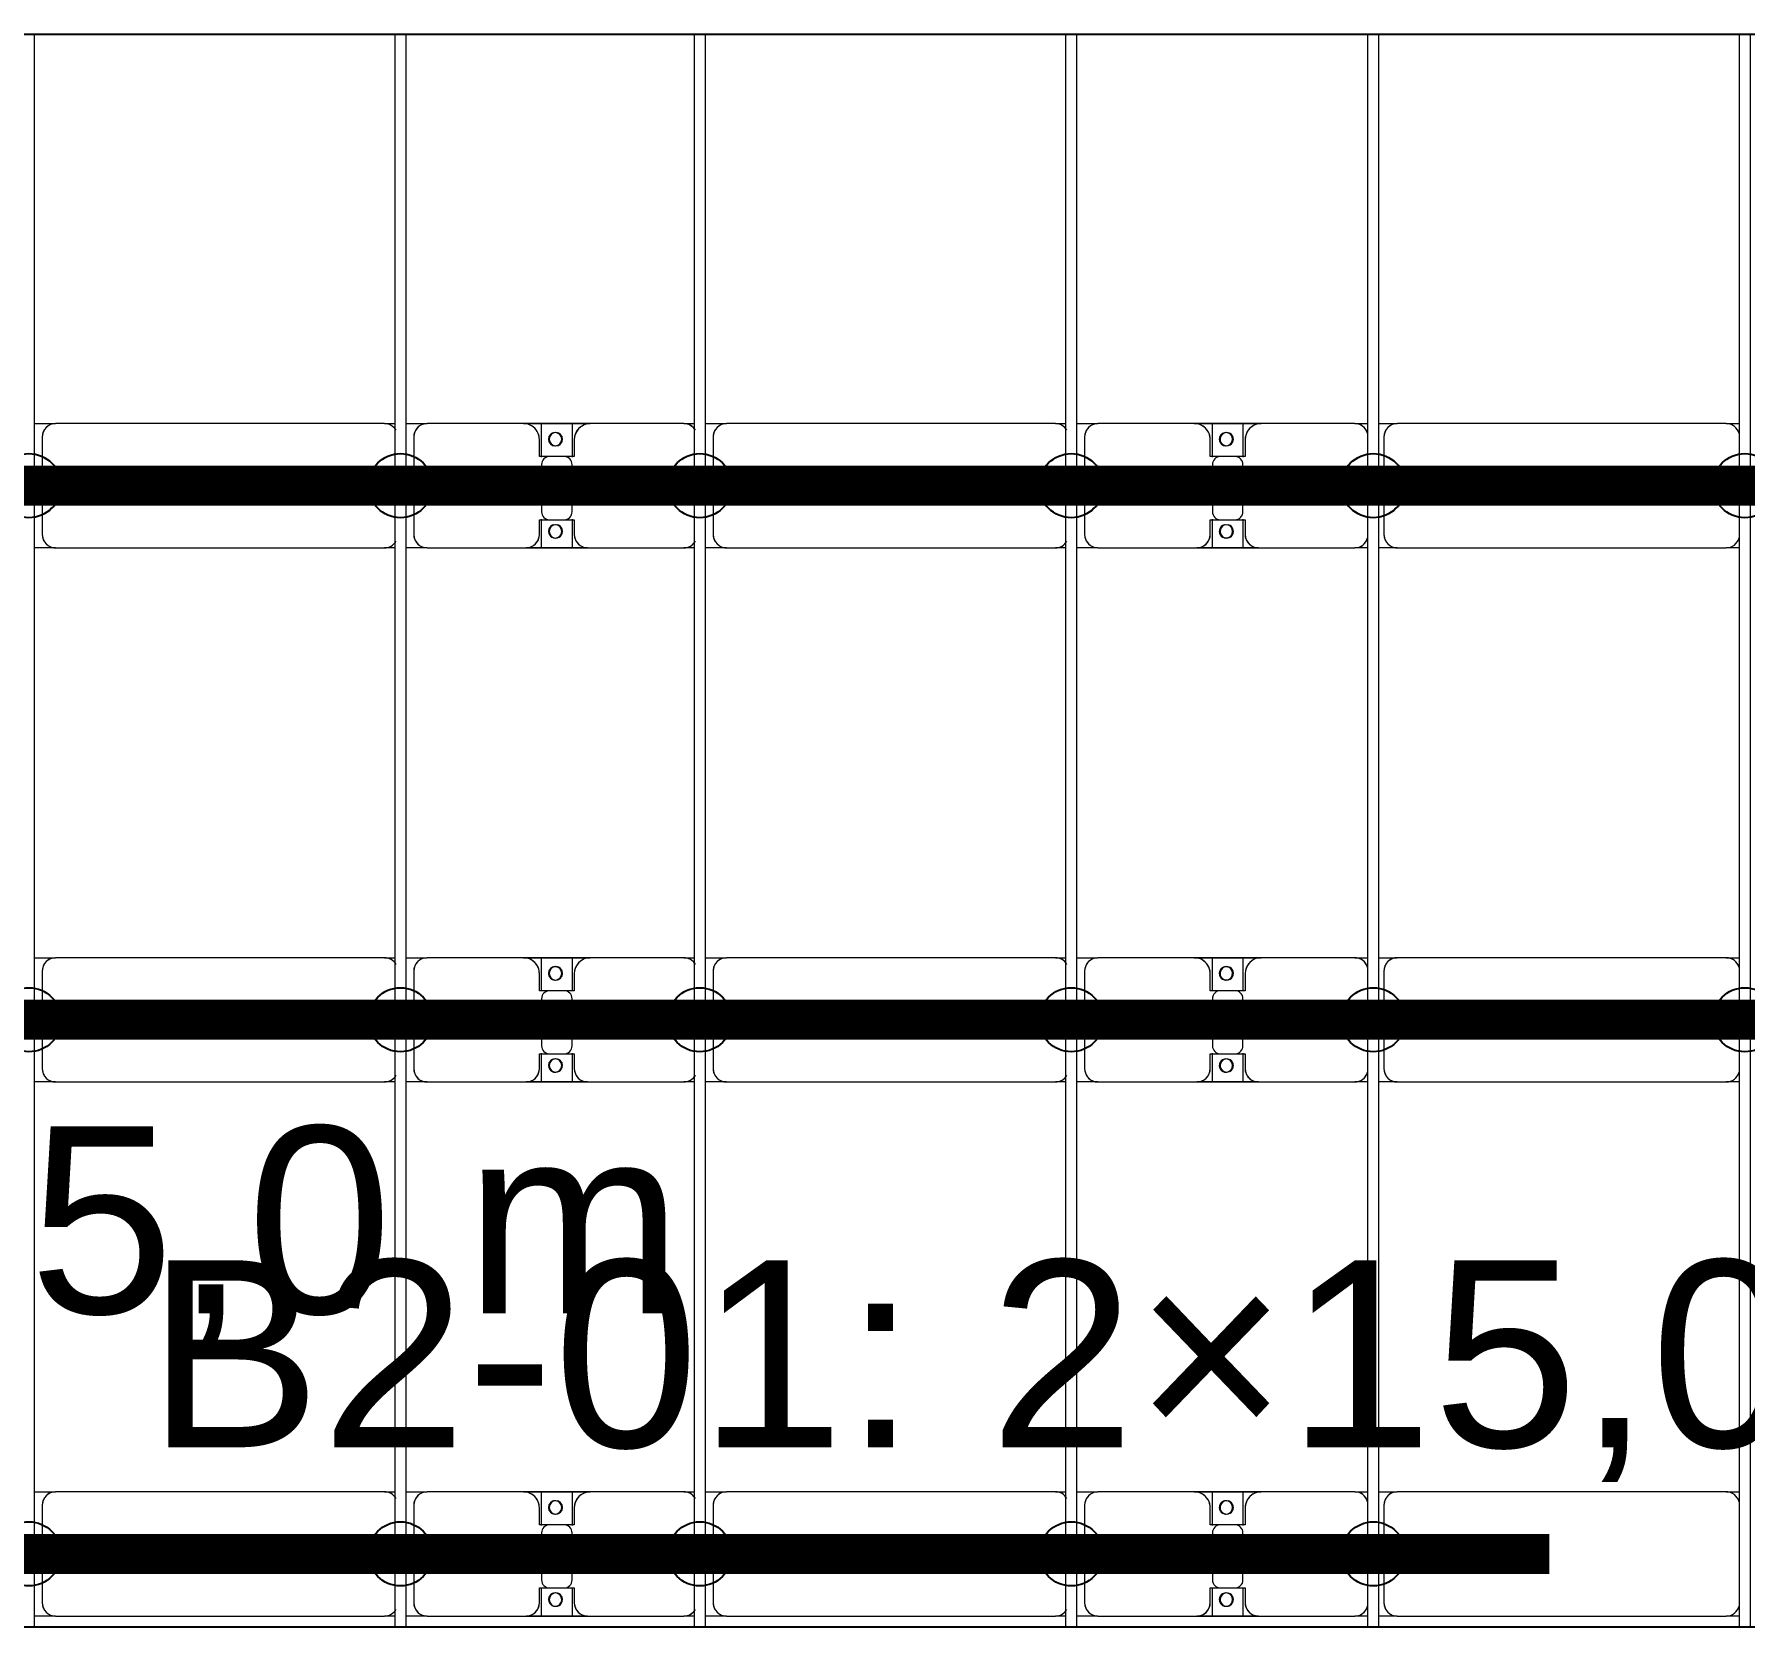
# Model space of a CAD drawing. Header units: millimetres. Extents: x -248177 to 167033, y 156986 to 268923.
# Drawn here: x -231603 to -225203, y 228459 to 234420 of the extents above; entities that cross this region are included whole.
import ezdxf

# ---------------------------------------------------------------- set-up
doc = ezdxf.new("R2010")
doc.units = ezdxf.units.MM
for name, color, linetype, lineweight in [('A-DETL-MBND', 5, 'Continuous', 9), ('A-GENM', 13, 'Continuous', 9), ('S-BEAM', 12, 'Continuous', 9)]:
    doc.layers.add(name, color=color, linetype=linetype, lineweight=lineweight)
doc.layers.add('GC-GHI CHU', color=2, linetype='Continuous')
doc.layers.add('GC-HOP 40x60 GIA CUONG', color=1, linetype='Continuous')
doc.styles.add('GC_VN', font='arial.ttf')

# ---------------------------------------------------------------- blocks, each defined once
blk = doc.blocks.new('Dai phao do pin - DẢI PHAO ĐỠ PIN-V34-BỐ TRÍ KHUNG KẾT CẤU BÈ PIN 02')
at = {"layer": 'A-DETL-MBND', "color": 8}
for p, q in [((6829.7, 241.6), (6909.7, 241.6)), ((6829.7, 241.6), (6909.7, 241.6)), ((8140.3, 241.6), (6909.7, 241.6)), ((8140.3, 241.6), (8179.7, 241.6)), ((8140.3, 241.6), (8179.7, 241.6)), ((8219.7, 241.6), (8299.7, 241.6)), ((8219.7, 241.6), (8299.7, 241.6)), ((8659.7, 241.6), (8299.7, 241.6)), ((8659.7, 241.6), (8842.2, 241.6)), ((8842.2, 241.6), (8659.7, 241.6)), ((8727.8, 241.6), (8910.3, 241.6)), ((8727.8, 116.2), (8727.8, 241.6)), ((8910.3, 241.6), (8727.8, 241.6)), ((8842.2, 241.6), (8842.2, 116.2)), ((9260.3, 241.6), (8910.3, 241.6)), ((9260.3, 241.6), (9299.7, 241.6)), ((9260.3, 241.6), (9299.7, 241.6)), ((9339.7, 241.6), (9419.7, 241.6)), ((9339.7, 241.6), (9419.7, 241.6)), ((10650.3, 241.6), (9419.7, 241.6)), ((10650.3, 241.6), (10689.7, 241.6)), ((10650.3, 241.6), (10689.7, 241.6)), ((10729.7, 241.6), (10809.7, 241.6)), ((10729.7, 241.6), (10809.7, 241.6)), ((11169.7, 241.6), (10809.7, 241.6)), ((11169.7, 241.6), (11352.2, 241.6)), ((11352.2, 241.6), (11169.7, 241.6)), ((11237.8, 241.6), (11420.3, 241.6)), ((11237.8, 116.2), (11237.8, 241.6)), ((11420.3, 241.6), (11237.8, 241.6)), ((11352.2, 241.6), (11352.2, 116.2)), ((11770.3, 241.6), (11420.3, 241.6)), ((11770.3, 241.6), (11819.7, 241.6)), ((11770.3, 241.6), (11819.7, 241.6)), ((11859.7, 241.6), (11929.7, 241.6)), ((11859.7, 241.6), (11929.7, 241.6)), ((13160.3, 241.6), (11929.7, 241.6)), ((13160.3, 241.6), (13209.7, 241.6)), ((13160.3, 241.6), (13209.7, 241.6)), ((6859.7, 191.6), (6859.7, -173.4)), ((8249.7, 191.6), (8249.7, -173.4)), ((8719.7, 118.2), (8719.7, 181.6)), ((8850.3, 181.6), (8850.3, 118.2)), ((9369.7, 191.6), (9369.7, -173.4)), ((10759.7, 191.6), (10759.7, -173.4)), ((11229.7, 118.2), (11229.7, 181.6)), ((11360.3, 181.6), (11360.3, 118.2)), ((11879.7, 191.6), (11879.7, -173.4)), ((8812.2, 118.2), (8719.7, 118.2)), ((8727.8, 88.2), (8727.8, -88.2)), ((8850.3, 118.2), (8757.8, 118.2)), ((8842.2, -88.2), (8842.2, 88.2)), ((11322.2, 118.2), (11229.7, 118.2)), ((11237.8, 88.2), (11237.8, -88.2)), ((11360.3, 118.2), (11267.8, 118.2)), ((11352.2, -88.2), (11352.2, 88.2)), ((8719.7, -173.4), (8719.7, -118.2)), ((8719.7, -118.2), (8812.2, -118.2)), ((8727.8, -223.4), (8727.8, -116.2)), ((8757.8, -118.2), (8850.3, -118.2)), ((8842.2, -116.2), (8842.2, -223.4)), ((8850.3, -118.2), (8850.3, -173.4)), ((11229.7, -173.4), (11229.7, -118.2)), ((11229.7, -118.2), (11322.2, -118.2)), ((11237.8, -223.4), (11237.8, -116.2)), ((11267.8, -118.2), (11360.3, -118.2)), ((11352.2, -116.2), (11352.2, -223.4)), ((11360.3, -118.2), (11360.3, -173.4)), ((6909.7, -223.4), (6829.7, -223.4)), ((6909.7, -223.4), (6829.7, -223.4)), ((6909.7, -223.4), (8140.3, -223.4)), ((8179.7, -223.4), (8140.3, -223.4)), ((8179.7, -223.4), (8140.3, -223.4)), ((8299.7, -223.4), (8219.7, -223.4)), ((8299.7, -223.4), (8219.7, -223.4)), ((8299.7, -223.4), (8669.7, -223.4)), ((8842.2, -223.4), (8669.7, -223.4)), ((8669.7, -223.4), (8842.2, -223.4)), ((8900.3, -223.4), (8727.8, -223.4)), ((8727.8, -223.4), (8900.3, -223.4)), ((8900.3, -223.4), (9260.3, -223.4)), ((9299.7, -223.4), (9260.3, -223.4)), ((9299.7, -223.4), (9260.3, -223.4)), ((9419.7, -223.4), (9339.7, -223.4)), ((9419.7, -223.4), (9339.7, -223.4)), ((9419.7, -223.4), (10650.3, -223.4)), ((10689.7, -223.4), (10650.3, -223.4)), ((10689.7, -223.4), (10650.3, -223.4)), ((10809.7, -223.4), (10729.7, -223.4)), ((10809.7, -223.4), (10729.7, -223.4)), ((10809.7, -223.4), (11179.7, -223.4)), ((11352.2, -223.4), (11179.7, -223.4)), ((11179.7, -223.4), (11352.2, -223.4)), ((11410.3, -223.4), (11237.8, -223.4)), ((11237.8, -223.4), (11410.3, -223.4)), ((11410.3, -223.4), (11770.3, -223.4)), ((11819.7, -223.4), (11770.3, -223.4)), ((11819.7, -223.4), (11770.3, -223.4)), ((11929.7, -223.4), (11859.7, -223.4)), ((11929.7, -223.4), (11859.7, -223.4)), ((11929.7, -223.4), (13160.3, -223.4)), ((13209.7, -223.4), (13160.3, -223.4)), ((13209.7, -223.4), (13160.3, -223.4))]:
    blk.add_line(p, q, dxfattribs=at)
for centre, radius, start, end in [((6909.7, 191.6), 50, 90, 180), ((6909.7, 191.6), 50, 150, 180), ((6909.7, 191.6), 50, 105, 135), ((8140.3, 191.6), 50, 30, 90), ((8140.3, 191.6), 50, 60, 90), ((8299.7, 191.6), 50, 90, 180), ((8299.7, 191.6), 50, 105, 180), ((8659.7, 181.6), 60, 0, 90), ((8659.7, 181.6), 60, 0, 60), ((8778.6, 183.2), 25, 360, 180), ((8778.6, 183.2), 25, 360, 165), ((8781.4, 183.2), 25, 0, 180), ((8781.4, 183.2), 25, 90, 180), ((8781.4, 183.2), 25, 15, 75), ((8910.3, 181.6), 60, 90, 180), ((8910.3, 181.6), 60, 122.87327, 180), ((9260.3, 191.6), 50, 30, 90), ((9260.3, 191.6), 50, 30, 75), ((9419.7, 191.6), 50, 90, 180), ((9419.7, 191.6), 50, 150, 180), ((9419.7, 191.6), 50, 105, 135), ((10650.3, 191.6), 50, 30, 90), ((10650.3, 191.6), 50, 60, 90), ((10809.7, 191.6), 50, 90, 180), ((10809.7, 191.6), 50, 105, 180), ((11169.7, 181.6), 60, 360, 90), ((11169.7, 181.6), 60, 360, 60), ((11288.6, 183.2), 25, 0, 180), ((11288.6, 183.2), 25, 0, 165), ((11291.4, 183.2), 25, 360, 180), ((11291.4, 183.2), 25, 90, 180), ((11291.4, 183.2), 25, 15, 75), ((11420.3, 181.6), 60, 90, 180), ((11420.3, 181.6), 60, 120, 180), ((11770.3, 191.6), 50, 15, 90), ((11770.3, 191.6), 50, 15, 75), ((11929.7, 191.6), 50, 90, 180), ((11929.7, 191.6), 50, 150, 180), ((11929.7, 191.6), 50, 105, 135), ((13160.3, 191.6), 50, 15, 90), ((13160.3, 191.6), 50, 60, 90), ((13160.3, 191.6), 50, 15, 30), ((8778.6, 183.2), 25, 180, 360), ((8781.4, 183.2), 25, 180, 360), ((8781.4, 183.2), 25, 180, 300), ((8778.6, 183.2), 25, 210, 360), ((8781.4, 183.2), 25, 330, 345), ((11288.6, 183.2), 25, 180, 0), ((11291.4, 183.2), 25, 180, 0), ((11291.4, 183.2), 25, 180, 300), ((11288.6, 183.2), 25, 210, 0), ((11291.4, 183.2), 25, 330, 345), ((8757.8, 88.2), 30, 90, 180), ((8812.2, 88.2), 30, 360, 90), ((11267.8, 88.2), 30, 90, 180), ((11322.2, 88.2), 30, 0, 90), ((8757.8, -88.2), 30, 180, 270), ((8812.2, -88.2), 30, 270, 0), ((11267.8, -88.2), 30, 180, 270), ((11322.2, -88.2), 30, 270, 360), ((6909.7, -173.4), 50, 180, 270), ((6909.7, -173.4), 50, 180, 210), ((8299.7, -173.4), 50, 180, 270), ((8299.7, -173.4), 50, 180, 255), ((8669.7, -173.4), 50, 270, 360), ((8669.7, -173.4), 50, 285, 360), ((8778.6, -161.8), 25, 0, 180), ((8778.6, -161.8), 25, 180, 0), ((8778.6, -161.8), 25, 105, 165), ((8778.6, -161.8), 25, 195, 0), ((8781.4, -161.8), 25, 0, 180), ((8781.4, -161.8), 25, 105, 180), ((8781.4, -161.8), 25, 180, 0), ((8781.4, -161.8), 25, 180, 270), ((8778.6, -161.8), 25, 0, 75), ((8781.4, -161.8), 25, 15, 75), ((8781.4, -161.8), 25, 285, 345), ((8900.3, -173.4), 50, 180, 270), ((8900.3, -173.4), 50, 180, 255), ((9419.7, -173.4), 50, 180, 270), ((9419.7, -173.4), 50, 180, 210), ((10809.7, -173.4), 50, 180, 270), ((10809.7, -173.4), 50, 180, 255), ((11179.7, -173.4), 50, 270, 0), ((11179.7, -173.4), 50, 285, 0), ((11288.6, -161.8), 25, 0, 180), ((11288.6, -161.8), 25, 180, 0), ((11288.6, -161.8), 25, 105, 165), ((11288.6, -161.8), 25, 195, 360), ((11291.4, -161.8), 25, 360, 180), ((11291.4, -161.8), 25, 105, 180), ((11291.4, -161.8), 25, 180, 360), ((11291.4, -161.8), 25, 180, 270), ((11288.6, -161.8), 25, 360, 75), ((11291.4, -161.8), 25, 15, 75), ((11291.4, -161.8), 25, 285, 345), ((11410.3, -173.4), 50, 180, 270), ((11410.3, -173.4), 50, 180, 255), ((11770.3, -173.4), 50, 270, 345), ((11770.3, -173.4), 50, 285, 345), ((11929.7, -173.4), 50, 180, 270), ((11929.7, -173.4), 50, 180, 210), ((13160.3, -173.4), 50, 270, 345), ((13160.3, -173.4), 50, 330, 345), ((6909.7, -173.4), 50, 240, 270), ((8140.3, -173.4), 50, 270, 330), ((8140.3, -173.4), 50, 285, 300), ((9260.3, -173.4), 50, 270, 330), ((9260.3, -173.4), 50, 285, 330), ((9419.7, -173.4), 50, 240, 270), ((10650.3, -173.4), 50, 270, 330), ((10650.3, -173.4), 50, 285, 300), ((11929.7, -173.4), 50, 240, 270)]:
    blk.add_arc(centre, radius, start, end, dxfattribs=at)
blk = doc.blocks.new('Dai phao do pin - DẢI PHAO ĐỠ PIN-V35-BỐ TRÍ KHUNG KẾT CẤU BÈ PIN 02')
at = {"layer": 'A-DETL-MBND', "color": 8}
for p, q in [((6829.7, 241.6), (6909.7, 241.6)), ((6829.7, 241.6), (6909.7, 241.6)), ((8140.3, 241.6), (6909.7, 241.6)), ((8140.3, 241.6), (8179.7, 241.6)), ((8140.3, 241.6), (8179.7, 241.6)), ((8219.7, 241.6), (8299.7, 241.6)), ((8219.7, 241.6), (8299.7, 241.6)), ((8659.7, 241.6), (8299.7, 241.6)), ((8659.7, 241.6), (8842.2, 241.6)), ((8842.2, 241.6), (8659.7, 241.6)), ((8727.8, 241.6), (8910.3, 241.6)), ((8727.8, 116.2), (8727.8, 241.6)), ((8910.3, 241.6), (8727.8, 241.6)), ((8842.2, 241.6), (8842.2, 116.2)), ((9260.3, 241.6), (8910.3, 241.6)), ((9260.3, 241.6), (9299.7, 241.6)), ((9260.3, 241.6), (9299.7, 241.6)), ((9339.7, 241.6), (9419.7, 241.6)), ((9339.7, 241.6), (9419.7, 241.6)), ((10650.3, 241.6), (9419.7, 241.6)), ((10650.3, 241.6), (10689.7, 241.6)), ((10650.3, 241.6), (10689.7, 241.6)), ((10729.7, 241.6), (10809.7, 241.6)), ((10729.7, 241.6), (10809.7, 241.6)), ((11169.7, 241.6), (10809.7, 241.6)), ((11169.7, 241.6), (11352.2, 241.6)), ((11352.2, 241.6), (11169.7, 241.6)), ((11237.8, 241.6), (11420.3, 241.6)), ((11237.8, 116.2), (11237.8, 241.6)), ((11420.3, 241.6), (11237.8, 241.6)), ((11352.2, 241.6), (11352.2, 116.2)), ((11770.3, 241.6), (11420.3, 241.6)), ((11770.3, 241.6), (11819.7, 241.6)), ((11770.3, 241.6), (11819.7, 241.6)), ((11859.7, 241.6), (11929.7, 241.6)), ((11859.7, 241.6), (11929.7, 241.6)), ((13160.3, 241.6), (11929.7, 241.6)), ((13160.3, 241.6), (13209.7, 241.6)), ((13160.3, 241.6), (13209.7, 241.6)), ((6859.7, 191.6), (6859.7, -173.4)), ((8249.7, 191.6), (8249.7, -173.4)), ((8719.7, 118.2), (8719.7, 181.6)), ((8850.3, 181.6), (8850.3, 118.2)), ((9369.7, 191.6), (9369.7, -173.4)), ((10759.7, 191.6), (10759.7, -173.4)), ((11229.7, 118.2), (11229.7, 181.6)), ((11360.3, 181.6), (11360.3, 118.2)), ((11879.7, 191.6), (11879.7, -173.4)), ((8812.2, 118.2), (8719.7, 118.2)), ((8727.8, 88.2), (8727.8, -88.2)), ((8850.3, 118.2), (8757.8, 118.2)), ((8842.2, -88.2), (8842.2, 88.2)), ((11322.2, 118.2), (11229.7, 118.2)), ((11237.8, 88.2), (11237.8, -88.2)), ((11360.3, 118.2), (11267.8, 118.2)), ((11352.2, -88.2), (11352.2, 88.2)), ((8719.7, -173.4), (8719.7, -118.2)), ((8719.7, -118.2), (8812.2, -118.2)), ((8727.8, -223.4), (8727.8, -116.2)), ((8757.8, -118.2), (8850.3, -118.2)), ((8842.2, -116.2), (8842.2, -223.4)), ((8850.3, -118.2), (8850.3, -173.4)), ((11229.7, -173.4), (11229.7, -118.2)), ((11229.7, -118.2), (11322.2, -118.2)), ((11237.8, -223.4), (11237.8, -116.2)), ((11267.8, -118.2), (11360.3, -118.2)), ((11352.2, -116.2), (11352.2, -223.4)), ((11360.3, -118.2), (11360.3, -173.4)), ((6909.7, -223.4), (6829.7, -223.4)), ((6909.7, -223.4), (6829.7, -223.4)), ((6909.7, -223.4), (8140.3, -223.4)), ((8179.7, -223.4), (8140.3, -223.4)), ((8179.7, -223.4), (8140.3, -223.4)), ((8299.7, -223.4), (8219.7, -223.4)), ((8299.7, -223.4), (8219.7, -223.4)), ((8299.7, -223.4), (8669.7, -223.4)), ((8842.2, -223.4), (8669.7, -223.4)), ((8669.7, -223.4), (8842.2, -223.4)), ((8900.3, -223.4), (8727.8, -223.4)), ((8727.8, -223.4), (8900.3, -223.4)), ((8900.3, -223.4), (9260.3, -223.4)), ((9299.7, -223.4), (9260.3, -223.4)), ((9299.7, -223.4), (9260.3, -223.4)), ((9419.7, -223.4), (9339.7, -223.4)), ((9419.7, -223.4), (9339.7, -223.4)), ((9419.7, -223.4), (10650.3, -223.4)), ((10689.7, -223.4), (10650.3, -223.4)), ((10689.7, -223.4), (10650.3, -223.4)), ((10809.7, -223.4), (10729.7, -223.4)), ((10809.7, -223.4), (10729.7, -223.4)), ((10809.7, -223.4), (11179.7, -223.4)), ((11352.2, -223.4), (11179.7, -223.4)), ((11179.7, -223.4), (11352.2, -223.4)), ((11410.3, -223.4), (11237.8, -223.4)), ((11237.8, -223.4), (11410.3, -223.4)), ((11410.3, -223.4), (11770.3, -223.4)), ((11819.7, -223.4), (11770.3, -223.4)), ((11819.7, -223.4), (11770.3, -223.4)), ((11929.7, -223.4), (11859.7, -223.4)), ((11929.7, -223.4), (11859.7, -223.4)), ((11929.7, -223.4), (13160.3, -223.4)), ((13209.7, -223.4), (13160.3, -223.4)), ((13209.7, -223.4), (13160.3, -223.4))]:
    blk.add_line(p, q, dxfattribs=at)
for centre, radius, start, end in [((6909.7, 191.6), 50, 90, 180), ((6909.7, 191.6), 50, 150, 180), ((6909.7, 191.6), 50, 105, 135), ((8140.3, 191.6), 50, 30, 90), ((8140.3, 191.6), 50, 60, 90), ((8299.7, 191.6), 50, 90, 180), ((8299.7, 191.6), 50, 105, 180), ((8659.7, 181.6), 60, 0, 90), ((8659.7, 181.6), 60, 1.7543, 60), ((8778.6, 183.2), 25, 360, 180), ((8778.6, 183.2), 25, 0.50428, 165), ((8781.4, 183.2), 25, 0, 180), ((8781.4, 183.2), 25, 90, 179.49427), ((8781.4, 183.2), 25, 15, 75), ((8910.3, 181.6), 60, 90, 180), ((8910.3, 181.6), 60, 122.84132, 178.24738), ((9260.3, 191.6), 50, 30, 90), ((9260.3, 191.6), 50, 30, 75), ((9419.7, 191.6), 50, 90, 180), ((9419.7, 191.6), 50, 150, 180), ((9419.7, 191.6), 50, 105, 135), ((10650.3, 191.6), 50, 30, 90), ((10650.3, 191.6), 50, 60, 90), ((10809.7, 191.6), 50, 90, 180), ((10809.7, 191.6), 50, 105, 180), ((11169.7, 181.6), 60, 360, 90), ((11169.7, 181.6), 60, 1.7222, 60), ((11288.6, 183.2), 25, 0, 180), ((11288.6, 183.2), 25, 0.42724, 165), ((11291.4, 183.2), 25, 360, 180), ((11291.4, 183.2), 25, 90, 179.57131), ((11291.4, 183.2), 25, 15, 75), ((11420.3, 181.6), 60, 90, 180), ((11420.3, 181.6), 60, 120, 178.27948), ((11770.3, 191.6), 50, 15, 90), ((11770.3, 191.6), 50, 15, 75), ((11929.7, 191.6), 50, 90, 180), ((11929.7, 191.6), 50, 150, 180), ((11929.7, 191.6), 50, 105, 135), ((13160.3, 191.6), 50, 15, 90), ((13160.3, 191.6), 50, 60, 90), ((13160.3, 191.6), 50, 15, 30), ((8778.6, 183.2), 25, 180, 360), ((8781.4, 183.2), 25, 180, 360), ((8781.4, 183.2), 25, 180, 300), ((8778.6, 183.2), 25, 210, 360), ((8781.4, 183.2), 25, 330, 345), ((11288.6, 183.2), 25, 180, 0), ((11291.4, 183.2), 25, 180, 0), ((11291.4, 183.2), 25, 180, 300), ((11288.6, 183.2), 25, 210, 0), ((11291.4, 183.2), 25, 330, 345), ((8757.8, 88.2), 30, 90, 180), ((8812.2, 88.2), 30, 360, 90), ((11267.8, 88.2), 30, 90, 180), ((11322.2, 88.2), 30, 0, 90), ((8757.8, -88.2), 30, 180, 270), ((8812.2, -88.2), 30, 270, 0), ((11267.8, -88.2), 30, 180, 270), ((11322.2, -88.2), 30, 270, 360), ((6909.7, -173.4), 50, 180, 270), ((6909.7, -173.4), 50, 180, 210), ((8299.7, -173.4), 50, 180, 270), ((8299.7, -173.4), 50, 180, 255), ((8669.7, -173.4), 50, 270, 360), ((8669.7, -173.4), 50, 285, 360), ((8778.6, -161.8), 25, 0, 180), ((8778.6, -161.8), 25, 180, 0), ((8778.6, -161.8), 25, 105, 165), ((8778.6, -161.8), 25, 195, 0), ((8781.4, -161.8), 25, 0, 180), ((8781.4, -161.8), 25, 105, 180), ((8781.4, -161.8), 25, 180, 0), ((8781.4, -161.8), 25, 180, 270), ((8778.6, -161.8), 25, 0, 75), ((8781.4, -161.8), 25, 15, 75), ((8781.4, -161.8), 25, 285, 345), ((8900.3, -173.4), 50, 180, 270), ((8900.3, -173.4), 50, 180, 255), ((9419.7, -173.4), 50, 180, 270), ((9419.7, -173.4), 50, 180, 210), ((10809.7, -173.4), 50, 180, 270), ((10809.7, -173.4), 50, 180, 255), ((11179.7, -173.4), 50, 270, 0), ((11179.7, -173.4), 50, 285, 0), ((11288.6, -161.8), 25, 0, 180), ((11288.6, -161.8), 25, 180, 0), ((11288.6, -161.8), 25, 105, 165), ((11288.6, -161.8), 25, 195, 360), ((11291.4, -161.8), 25, 360, 180), ((11291.4, -161.8), 25, 105, 180), ((11291.4, -161.8), 25, 180, 360), ((11291.4, -161.8), 25, 180, 270), ((11288.6, -161.8), 25, 360, 75), ((11291.4, -161.8), 25, 15, 75), ((11291.4, -161.8), 25, 285, 345), ((11410.3, -173.4), 50, 180, 270), ((11410.3, -173.4), 50, 180, 255), ((11770.3, -173.4), 50, 270, 345), ((11770.3, -173.4), 50, 285, 345), ((11929.7, -173.4), 50, 180, 270), ((11929.7, -173.4), 50, 180, 210), ((13160.3, -173.4), 50, 270, 345), ((13160.3, -173.4), 50, 330, 345), ((6909.7, -173.4), 50, 240, 270), ((8140.3, -173.4), 50, 270, 330), ((8140.3, -173.4), 50, 285, 300), ((9260.3, -173.4), 50, 270, 330), ((9260.3, -173.4), 50, 285, 330), ((9419.7, -173.4), 50, 240, 270), ((10650.3, -173.4), 50, 270, 330), ((10650.3, -173.4), 50, 285, 300), ((11929.7, -173.4), 50, 240, 270)]:
    blk.add_arc(centre, radius, start, end, dxfattribs=at)
blk = doc.blocks.new('Dai phao do pin - DẢI PHAO ĐỠ PIN-V36-BỐ TRÍ KHUNG KẾT CẤU BÈ PIN 02')
at = {"layer": 'A-DETL-MBND', "color": 8}
for p, q in [((6829.7, 241.6), (6909.7, 241.6)), ((6829.7, 241.6), (6909.7, 241.6)), ((8140.3, 241.6), (6909.7, 241.6)), ((8140.3, 241.6), (8179.7, 241.6)), ((8140.3, 241.6), (8179.7, 241.6)), ((8219.7, 241.6), (8299.7, 241.6)), ((8219.7, 241.6), (8299.7, 241.6)), ((8659.7, 241.6), (8299.7, 241.6)), ((8659.7, 241.6), (8842.2, 241.6)), ((8842.2, 241.6), (8659.7, 241.6)), ((8727.8, 241.6), (8910.3, 241.6)), ((8727.8, 116.2), (8727.8, 241.6)), ((8910.3, 241.6), (8727.8, 241.6)), ((8842.2, 241.6), (8842.2, 116.2)), ((9260.3, 241.6), (8910.3, 241.6)), ((9260.3, 241.6), (9299.7, 241.6)), ((9260.3, 241.6), (9299.7, 241.6)), ((9339.7, 241.6), (9419.7, 241.6)), ((9339.7, 241.6), (9419.7, 241.6)), ((10650.3, 241.6), (9419.7, 241.6)), ((10650.3, 241.6), (10689.7, 241.6)), ((10650.3, 241.6), (10689.7, 241.6)), ((10729.7, 241.6), (10809.7, 241.6)), ((10729.7, 241.6), (10809.7, 241.6)), ((11169.7, 241.6), (10809.7, 241.6)), ((11169.7, 241.6), (11352.2, 241.6)), ((11352.2, 241.6), (11169.7, 241.6)), ((11237.8, 241.6), (11420.3, 241.6)), ((11237.8, 116.2), (11237.8, 241.6)), ((11420.3, 241.6), (11237.8, 241.6)), ((11352.2, 241.6), (11352.2, 116.2)), ((11770.3, 241.6), (11420.3, 241.6)), ((11770.3, 241.6), (11819.7, 241.6)), ((11770.3, 241.6), (11819.7, 241.6)), ((11859.7, 241.6), (11929.7, 241.6)), ((11859.7, 241.6), (11929.7, 241.6)), ((13160.3, 241.6), (11929.7, 241.6)), ((13160.3, 241.6), (13209.7, 241.6)), ((13160.3, 241.6), (13209.7, 241.6)), ((6859.7, 191.6), (6859.7, -173.4)), ((8249.7, 191.6), (8249.7, -173.4)), ((8719.7, 118.2), (8719.7, 181.6)), ((8850.3, 181.6), (8850.3, 118.2)), ((9369.7, 191.6), (9369.7, -173.4)), ((10759.7, 191.6), (10759.7, -173.4)), ((11229.7, 118.2), (11229.7, 181.6)), ((11360.3, 181.6), (11360.3, 118.2)), ((11879.7, 191.6), (11879.7, -173.4)), ((8812.2, 118.2), (8719.7, 118.2)), ((8727.8, 88.2), (8727.8, -88.2)), ((8850.3, 118.2), (8757.8, 118.2)), ((8842.2, -88.2), (8842.2, 88.2)), ((11322.2, 118.2), (11229.7, 118.2)), ((11237.8, 88.2), (11237.8, -88.2)), ((11360.3, 118.2), (11267.8, 118.2)), ((11352.2, -88.2), (11352.2, 88.2)), ((8719.7, -173.4), (8719.7, -118.2)), ((8719.7, -118.2), (8812.2, -118.2)), ((8727.8, -223.4), (8727.8, -116.2)), ((8757.8, -118.2), (8850.3, -118.2)), ((8842.2, -116.2), (8842.2, -223.4)), ((8850.3, -118.2), (8850.3, -173.4)), ((11229.7, -173.4), (11229.7, -118.2)), ((11229.7, -118.2), (11322.2, -118.2)), ((11237.8, -223.4), (11237.8, -116.2)), ((11267.8, -118.2), (11360.3, -118.2)), ((11352.2, -116.2), (11352.2, -223.4)), ((11360.3, -118.2), (11360.3, -173.4)), ((6909.7, -223.4), (6829.7, -223.4)), ((6909.7, -223.4), (6829.7, -223.4)), ((6909.7, -223.4), (8140.3, -223.4)), ((8179.7, -223.4), (8140.3, -223.4)), ((8179.7, -223.4), (8140.3, -223.4)), ((8299.7, -223.4), (8219.7, -223.4)), ((8299.7, -223.4), (8219.7, -223.4)), ((8299.7, -223.4), (8669.7, -223.4)), ((8842.2, -223.4), (8669.7, -223.4)), ((8669.7, -223.4), (8842.2, -223.4)), ((8900.3, -223.4), (8727.8, -223.4)), ((8727.8, -223.4), (8900.3, -223.4)), ((8900.3, -223.4), (9260.3, -223.4)), ((9299.7, -223.4), (9260.3, -223.4)), ((9299.7, -223.4), (9260.3, -223.4)), ((9419.7, -223.4), (9339.7, -223.4)), ((9419.7, -223.4), (9339.7, -223.4)), ((9419.7, -223.4), (10650.3, -223.4)), ((10689.7, -223.4), (10650.3, -223.4)), ((10689.7, -223.4), (10650.3, -223.4)), ((10809.7, -223.4), (10729.7, -223.4)), ((10809.7, -223.4), (10729.7, -223.4)), ((10809.7, -223.4), (11179.7, -223.4)), ((11352.2, -223.4), (11179.7, -223.4)), ((11179.7, -223.4), (11352.2, -223.4)), ((11410.3, -223.4), (11237.8, -223.4)), ((11237.8, -223.4), (11410.3, -223.4)), ((11410.3, -223.4), (11770.3, -223.4)), ((11819.7, -223.4), (11770.3, -223.4)), ((11819.7, -223.4), (11770.3, -223.4)), ((11929.7, -223.4), (11859.7, -223.4)), ((11929.7, -223.4), (11859.7, -223.4)), ((11929.7, -223.4), (13160.3, -223.4)), ((13209.7, -223.4), (13160.3, -223.4)), ((13209.7, -223.4), (13160.3, -223.4))]:
    blk.add_line(p, q, dxfattribs=at)
for centre, radius, start, end in [((6909.7, 191.6), 50, 90, 180), ((6909.7, 191.6), 50, 150, 180), ((6909.7, 191.6), 50, 105, 135), ((8140.3, 191.6), 50, 30, 90), ((8140.3, 191.6), 50, 60, 90), ((8299.7, 191.6), 50, 90, 180), ((8299.7, 191.6), 50, 105, 180), ((8659.7, 181.6), 60, 0, 90), ((8659.7, 181.6), 60, 0, 60), ((8778.6, 183.2), 25, 360, 180), ((8778.6, 183.2), 25, 360, 165), ((8781.4, 183.2), 25, 0, 180), ((8781.4, 183.2), 25, 90, 180), ((8781.4, 183.2), 25, 15, 75), ((8910.3, 181.6), 60, 90, 180), ((8910.3, 181.6), 60, 122.80937, 180), ((9260.3, 191.6), 50, 30, 90), ((9260.3, 191.6), 50, 30, 75), ((9419.7, 191.6), 50, 90, 180), ((9419.7, 191.6), 50, 150, 180), ((9419.7, 191.6), 50, 105, 135), ((10650.3, 191.6), 50, 30, 90), ((10650.3, 191.6), 50, 60, 90), ((10809.7, 191.6), 50, 90, 180), ((10809.7, 191.6), 50, 105, 180), ((11169.7, 181.6), 60, 360, 90), ((11169.7, 181.6), 60, 360, 60), ((11288.6, 183.2), 25, 0, 180), ((11288.6, 183.2), 25, 0, 165), ((11291.4, 183.2), 25, 360, 180), ((11291.4, 183.2), 25, 90, 180), ((11291.4, 183.2), 25, 15, 75), ((11420.3, 181.6), 60, 90, 180), ((11420.3, 181.6), 60, 120, 180), ((11770.3, 191.6), 50, 15, 90), ((11770.3, 191.6), 50, 15, 75), ((11929.7, 191.6), 50, 90, 180), ((11929.7, 191.6), 50, 150, 180), ((11929.7, 191.6), 50, 105, 135), ((13160.3, 191.6), 50, 15, 90), ((13160.3, 191.6), 50, 60, 90), ((13160.3, 191.6), 50, 15, 30), ((8778.6, 183.2), 25, 180, 360), ((8781.4, 183.2), 25, 180, 360), ((8781.4, 183.2), 25, 180, 300), ((8778.6, 183.2), 25, 210, 360), ((8781.4, 183.2), 25, 330, 345), ((11288.6, 183.2), 25, 180, 0), ((11291.4, 183.2), 25, 180, 0), ((11291.4, 183.2), 25, 180, 300), ((11288.6, 183.2), 25, 210, 0), ((11291.4, 183.2), 25, 330, 345), ((8757.8, 88.2), 30, 90, 180), ((8812.2, 88.2), 30, 360, 90), ((11267.8, 88.2), 30, 90, 180), ((11322.2, 88.2), 30, 0, 90), ((8757.8, -88.2), 30, 180, 270), ((8812.2, -88.2), 30, 270, 0), ((11267.8, -88.2), 30, 180, 270), ((11322.2, -88.2), 30, 270, 360), ((6909.7, -173.4), 50, 180, 270), ((6909.7, -173.4), 50, 180, 210), ((8299.7, -173.4), 50, 180, 270), ((8299.7, -173.4), 50, 180, 255), ((8669.7, -173.4), 50, 270, 360), ((8669.7, -173.4), 50, 285, 360), ((8778.6, -161.8), 25, 0, 180), ((8778.6, -161.8), 25, 180, 0), ((8778.6, -161.8), 25, 105, 165), ((8778.6, -161.8), 25, 195, 0), ((8781.4, -161.8), 25, 0, 180), ((8781.4, -161.8), 25, 105, 180), ((8781.4, -161.8), 25, 180, 0), ((8781.4, -161.8), 25, 180, 270), ((8778.6, -161.8), 25, 0, 75), ((8781.4, -161.8), 25, 15, 75), ((8781.4, -161.8), 25, 285, 345), ((8900.3, -173.4), 50, 180, 270), ((8900.3, -173.4), 50, 180, 255), ((9419.7, -173.4), 50, 180, 270), ((9419.7, -173.4), 50, 180, 210), ((10809.7, -173.4), 50, 180, 270), ((10809.7, -173.4), 50, 180, 255), ((11179.7, -173.4), 50, 270, 0), ((11179.7, -173.4), 50, 285, 0), ((11288.6, -161.8), 25, 0, 180), ((11288.6, -161.8), 25, 180, 0), ((11288.6, -161.8), 25, 105, 165), ((11288.6, -161.8), 25, 195, 360), ((11291.4, -161.8), 25, 360, 180), ((11291.4, -161.8), 25, 105, 180), ((11291.4, -161.8), 25, 180, 360), ((11291.4, -161.8), 25, 180, 270), ((11288.6, -161.8), 25, 360, 75), ((11291.4, -161.8), 25, 15, 75), ((11291.4, -161.8), 25, 285, 345), ((11410.3, -173.4), 50, 180, 270), ((11410.3, -173.4), 50, 180, 255), ((11770.3, -173.4), 50, 270, 345), ((11770.3, -173.4), 50, 285, 345), ((11929.7, -173.4), 50, 180, 270), ((11929.7, -173.4), 50, 180, 210), ((13160.3, -173.4), 50, 270, 345), ((13160.3, -173.4), 50, 330, 345), ((6909.7, -173.4), 50, 240, 270), ((8140.3, -173.4), 50, 270, 330), ((8140.3, -173.4), 50, 285, 300), ((9260.3, -173.4), 50, 270, 330), ((9260.3, -173.4), 50, 285, 330), ((9419.7, -173.4), 50, 240, 270), ((10650.3, -173.4), 50, 270, 330), ((10650.3, -173.4), 50, 285, 300), ((11929.7, -173.4), 50, 240, 270)]:
    blk.add_arc(centre, radius, start, end, dxfattribs=at)
blk = doc.blocks.new('Dầm C52 - Dầm C52-24591-BỐ TRÍ KHUNG KẾT CẤU BÈ PIN 02')
at = {"layer": 'S-BEAM', "color": 1}
for p, q in [((20809.3, 20), (26769.3, 20)), ((26769.3, -20), (20809.3, -20))]:
    blk.add_line(p, q, dxfattribs=at)
blk = doc.blocks.new('Dầm C52 - Dầm C52-24592-BỐ TRÍ KHUNG KẾT CẤU BÈ PIN 02')
at = {"layer": 'S-BEAM', "color": 1}
for p, q in [((7807.1, 20), (13767.1, 20)), ((13767.1, -20), (7807.1, -20))]:
    blk.add_line(p, q, dxfattribs=at)
blk = doc.blocks.new('Dầm C52 - Hộp 40x60-25240-BỐ TRÍ KHUNG KẾT CẤU BÈ PIN 02')
at = {"layer": 'S-BEAM', "color": 3, "lineweight": 25}
blk.add_line((-146419.4, 20), (146419.4, 20), dxfattribs=at)
blk = doc.blocks.new('Dầm C52 - Hộp 40x60-25238-BỐ TRÍ KHUNG KẾT CẤU BÈ PIN 02')
at = {"layer": 'S-BEAM', "color": 3, "lineweight": 25}
blk.add_line((-79694.5, -20), (-152122.8, -20), dxfattribs=at)
blk = doc.blocks.new('HOBANMONG_BEPIN 2_rvt-1-BỐ TRÍ KHUNG KẾT CẤU BÈ PIN 02')
at = {"layer": 'A-GENM', "lineweight": 9, "rotation": 0.0007586094741477002}
for name, p in [('Dai phao do pin - DẢI PHAO ĐỠ PIN-V36-BỐ TRÍ KHUNG KẾT CẤU BÈ PIN 02', (-238432.8, 232720.8)), ('Dai phao do pin - DẢI PHAO ĐỠ PIN-V35-BỐ TRÍ KHUNG KẾT CẤU BÈ PIN 02', (-238432.8, 230721.6)), ('Dai phao do pin - DẢI PHAO ĐỠ PIN-V34-BỐ TRÍ KHUNG KẾT CẤU BÈ PIN 02', (-238432.8, 228722.5))]:
    blk.add_blockref(name, p, dxfattribs=at)
at = {"layer": 'S-BEAM', "lineweight": 9}
for name, p, rotation in [('Dầm C52 - Dầm C52-24592-BỐ TRÍ KHUNG KẾT CẤU BÈ PIN 02', (-229113, 220652.2), 90.00075860989138), ('Dầm C52 - Dầm C52-24592-BỐ TRÍ KHUNG KẾT CẤU BÈ PIN 02', (-227723, 220652.2), 90.00075860989138), ('Dầm C52 - Dầm C52-24592-BỐ TRÍ KHUNG KẾT CẤU BÈ PIN 02', (-226593, 220652.2), 90.00075860989138), ('Dầm C52 - Dầm C52-24592-BỐ TRÍ KHUNG KẾT CẤU BÈ PIN 02', (-225203, 220652.2), 90.00075860989138), ('Dầm C52 - Dầm C52-24591-BỐ TRÍ KHUNG KẾT CẤU BÈ PIN 02', (-231622.8, 207649.9), 90.00075860989138), ('Dầm C52 - Dầm C52-24591-BỐ TRÍ KHUNG KẾT CẤU BÈ PIN 02', (-230232.8, 207649.9), 90.00075860989138), ('Dầm C52 - Hộp 40x60-25238-BỐ TRÍ KHUNG KẾT CẤU BÈ PIN 02', (-89031.6, 234441.1), 0.0007586094741477002), ('Dầm C52 - Hộp 40x60-25240-BỐ TRÍ KHUNG KẾT CẤU BÈ PIN 02', (-94734.9, 228441), 0.0007586094741477002)]:
    blk.add_blockref(name, p, dxfattribs=dict(at, rotation=rotation))

msp = doc.modelspace()

# ---------------------------------------------------------------- linework, layer by layer
at = {"layer": 'GC-HOP 40x60 GIA CUONG', "const_width": 150}
for points in [[(-235681.8, 232730.3), (-220681.8, 232730.3)], [(-235681.8, 230731.2), (-220681.8, 230731.2)], [(-240934, 228732), (-225934, 228732)]]:
    msp.add_lwpolyline(points, dxfattribs=at)
at = {"layer": 'GC-HOP 40x60 GIA CUONG'}
for centre in [(-231622.8, 232730.3), (-230232.8, 232730.3), (-229113, 232730.3), (-227723, 232730.3), (-226593, 232730.3), (-225203, 232730.3), (-231622.8, 230731.2), (-230232.8, 230731.2), (-229113, 230731.2), (-227723, 230731.2), (-226593, 230731.2), (-225203, 230731.2), (-231622.8, 228732), (-230232.8, 228732), (-229113, 228732), (-227723, 228732), (-226593, 228732)]:
    msp.add_circle(centre, 120, dxfattribs=at)

# ---------------------------------------------------------------- block references
at = {"lineweight": 5}
msp.add_blockref('HOBANMONG_BEPIN 2_rvt-1-BỐ TRÍ KHUNG KẾT CẤU BÈ PIN 02', (0, 0), dxfattribs=at)

# ---------------------------------------------------------------- texts
at = {"layer": 'GC-GHI CHU', "style": 'GC_VN'}
for s, p in [('B2-38: 1×15,0 m', (-236434, 229632)), ('B2-01: 2×15,0 m', (-231181.8, 229131.2))]:
    msp.add_text(s, height=700, dxfattribs=at).set_placement(p)

doc.saveas('drawing.dxf')
